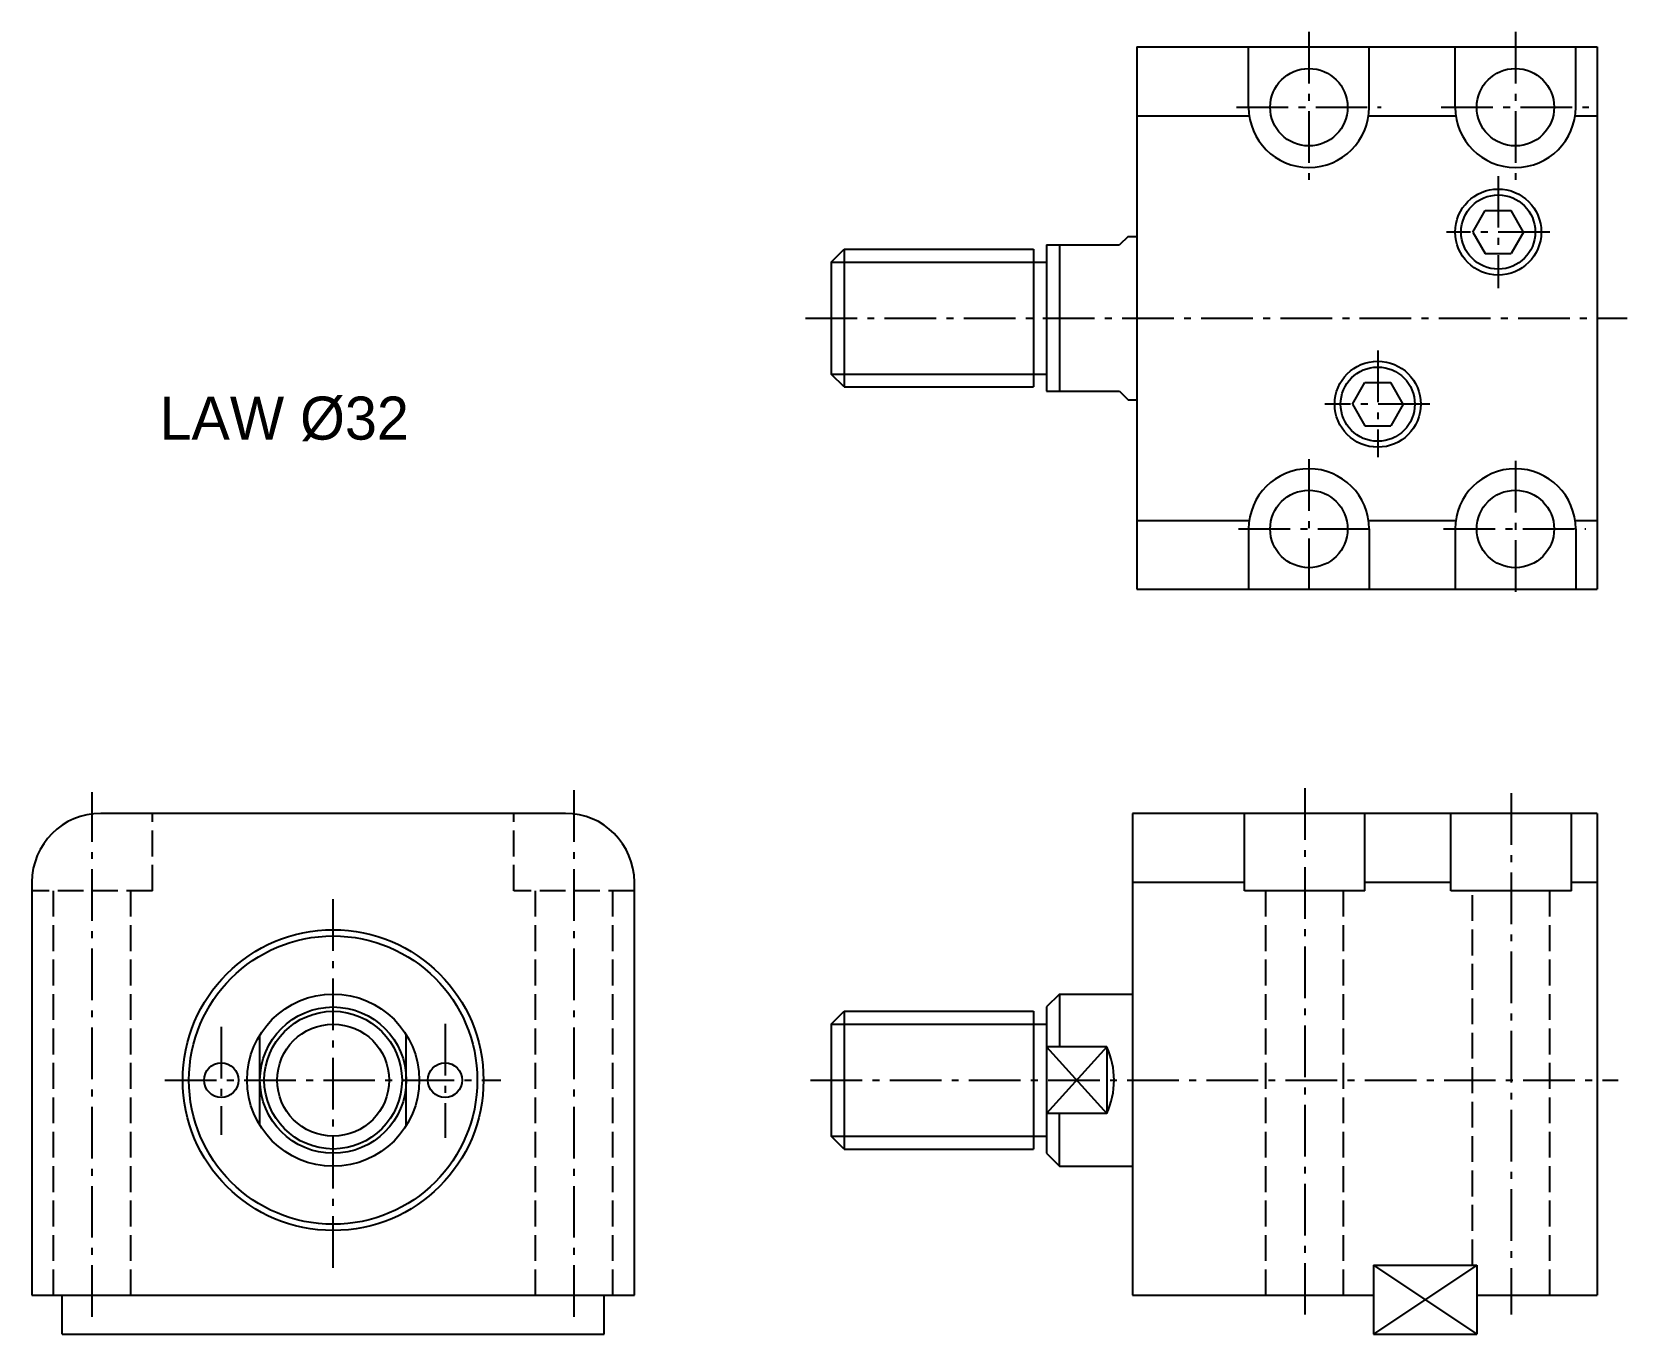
# Model space of a CAD drawing. Extents: x 392 to 578, y 185 to 336.
import ezdxf

# ---------------------------------------------------------------- set-up
doc = ezdxf.new("R2010")
doc.units = 0
doc.header["$MEASUREMENT"] = 0
doc.linetypes.add('DASHED', pattern=[4, 3, -1])
doc.linetypes.add('SCENTER', pattern=[9.2, 6, -1.2, 0.8, -1.2])
doc.layers.get('0').update_dxf_attribs({"linetype": 'CONTINUOUS'})
for name, color, linetype in [('CON', 2, 'CONTINUOUS'), ('DAS', 3, 'DASHED'), ('DIM', 7, 'CONTINUOUS'), ('SCEN', 1, 'SCENTER'), ('UTI', 7, 'CONTINUOUS')]:
    doc.layers.add(name, color=color, linetype=linetype)

# ---------------------------------------------------------------- blocks, each defined once
blk = doc.blocks.new('00000093')
at = {"layer": 'CON'}
for p, q in [((-2.95, 0), (-1.51, 2.5)), ((-1.51, 2.5), (1.51, 2.5)), ((2.95, 0), (1.51, 2.5)), ((2.95, 0), (1.51, -2.5)), ((-2.95, 0), (-1.51, -2.5)), ((-1.51, -2.5), (1.51, -2.5))]:
    blk.add_line(p, q, dxfattribs=at)
for radius in [5, 4.31]:
    blk.add_circle((0, 0), radius, dxfattribs=at)

msp = doc.modelspace()

# ---------------------------------------------------------------- linework, layer by layer
for p, q in [((548.31, 192.64), (560.31, 184.64)), ((560.31, 192.64), (548.31, 184.64))]:
    msp.add_line(p, q)
at = {"layer": 'CON'}
for p, q in [((520.8, 334.18), (520.8, 271.18)), ((520.8, 334.18), (574.31, 334.18)), ((533.8, 327.18), (533.8, 334.18)), ((547.8, 327.18), (547.8, 334.18)), ((557.8, 327.18), (557.8, 334.18)), ((571.8, 327.18), (571.8, 334.18)), ((574.31, 334.18), (574.31, 271.18)), ((520.8, 326.18), (533.87, 326.18)), ((547.72, 326.18), (557.87, 326.18)), ((571.72, 326.18), (574.31, 326.18)), ((519.8, 312.18), (518.8, 311.18)), ((519.8, 312.18), (520.8, 312.18)), ((485.31, 309.18), (486.81, 310.68)), ((486.81, 310.68), (486.81, 294.68)), ((486.81, 310.68), (508.81, 310.68)), ((508.81, 310.68), (508.81, 294.68)), ((510.31, 311.18), (510.31, 294.18)), ((510.31, 311.18), (518.8, 311.18)), ((511.81, 311.18), (511.81, 294.18)), ((485.31, 309.18), (485.31, 296.18)), ((508.81, 309.18), (510.31, 309.18)), ((486.81, 294.68), (485.31, 296.18)), ((508.81, 296.18), (510.31, 296.18)), ((486.81, 294.68), (508.81, 294.68)), ((510.31, 294.18), (518.8, 294.18)), ((518.8, 294.18), (519.8, 293.18)), ((519.8, 293.18), (520.8, 293.18)), ((520.8, 279.18), (533.87, 279.18)), ((533.8, 278.18), (533.8, 271.18)), ((547.72, 279.18), (557.87, 279.18)), ((547.8, 278.18), (547.8, 271.18)), ((557.8, 278.18), (557.8, 271.18)), ((571.72, 279.18), (574.31, 279.18)), ((571.8, 278.18), (571.8, 271.18)), ((520.8, 271.18), (574.31, 271.18)), ((454.43, 245.14), (400.43, 245.14)), ((520.31, 245.14), (520.31, 189.14)), ((574.31, 245.14), (520.31, 245.14)), ((533.31, 236.14), (533.31, 245.14)), ((547.31, 236.14), (547.31, 245.14)), ((557.31, 236.14), (557.31, 245.14)), ((571.31, 236.14), (571.31, 245.14)), ((574.31, 245.14), (574.31, 189.14)), ((392.43, 237.14), (392.43, 189.14)), ((462.43, 189.14), (462.43, 237.14)), ((520.31, 237.14), (533.31, 237.14)), ((547.31, 236.14), (533.31, 236.14)), ((547.31, 237.14), (557.31, 237.14)), ((571.31, 236.14), (557.31, 236.14)), ((571.31, 237.14), (574.31, 237.14)), ((511.81, 224.14), (510.31, 222.64)), ((510.31, 222.64), (510.31, 205.64)), ((511.81, 224.14), (520.31, 224.14)), ((511.81, 224.14), (511.81, 218.01)), ((485.31, 220.64), (486.81, 222.14)), ((485.31, 220.64), (485.31, 207.64)), ((486.81, 222.14), (508.81, 222.14)), ((486.81, 222.14), (486.81, 206.14)), ((508.81, 222.14), (508.81, 206.14)), ((508.81, 220.64), (510.31, 220.64)), ((418.93, 208.87), (418.93, 219.4)), ((435.93, 208.87), (435.93, 219.4)), ((517.31, 218.01), (510.31, 218.01)), ((517.31, 218.01), (517.31, 210.26)), ((517.31, 210.26), (510.31, 210.26)), ((511.81, 204.14), (511.81, 210.26)), ((486.81, 206.14), (485.31, 207.64)), ((508.81, 207.64), (510.31, 207.64)), ((486.81, 206.14), (508.81, 206.14)), ((510.31, 205.64), (511.81, 204.14)), ((511.81, 204.14), (520.31, 204.14)), ((548.31, 192.64), (548.31, 184.64)), ((548.31, 192.64), (560.31, 192.64)), ((560.31, 192.64), (560.31, 184.64)), ((392.43, 189.14), (462.43, 189.14)), ((395.93, 184.64), (395.93, 189.14)), ((458.93, 184.64), (458.93, 189.14)), ((520.31, 189.14), (548.31, 189.14)), ((560.31, 189.14), (574.31, 189.14)), ((395.93, 184.64), (458.93, 184.64)), ((548.31, 184.64), (560.31, 184.64))]:
    msp.add_line(p, q, dxfattribs=at)
for centre, radius in [((540.8, 327.18), 4.5), ((564.8, 327.18), 4.5), ((540.8, 278.18), 4.5), ((564.8, 278.18), 4.5), ((427.43, 214.14), 17.47), ((427.43, 214.14), 16.75), ((427.43, 214.14), 10), ((427.43, 214.14), 8.5), ((427.43, 214.14), 8), ((414.43, 214.14), 2), ((440.43, 214.14), 2)]:
    msp.add_circle(centre, radius, dxfattribs=at)
for centre, radius, start, end in [((540.8, 327.18), 7, 180, 0), ((564.8, 327.18), 7, 180, 0), ((540.8, 278.18), 7, 0, 180), ((564.8, 278.18), 7, 0, 180), ((400.43, 237.14), 8, 90, 180), ((454.43, 237.14), 8, 0, 90), ((508.91, 214.14), 9.25, 335.2404, 24.7596)]:
    msp.add_arc(centre, radius, start, end, dxfattribs=at)
at = {"layer": 'DAS'}
for p, q in [((406.43, 236.14), (406.43, 245.14)), ((448.43, 236.14), (448.43, 245.14)), ((406.43, 236.14), (392.43, 236.14)), ((394.93, 189.14), (394.93, 236.14)), ((403.93, 189.14), (403.93, 236.14)), ((462.43, 236.14), (448.43, 236.14)), ((450.93, 189.14), (450.93, 236.14)), ((459.93, 189.14), (459.93, 236.14)), ((535.81, 189.14), (535.81, 236.14)), ((544.81, 189.14), (544.81, 236.14)), ((559.81, 192.64), (559.81, 236.14)), ((568.81, 189.14), (568.81, 236.14))]:
    msp.add_line(p, q, dxfattribs=at)
at = {"layer": 'SCEN'}
for p, q in [((540.8, 335.93), (540.8, 318.21)), ((564.8, 335.93), (564.8, 318.27)), ((532.39, 327.18), (549.19, 327.18)), ((556.18, 327.18), (573.31, 327.18)), ((562.8, 319.19), (562.8, 306.15)), ((568.79, 312.68), (556.78, 312.68)), ((482.3, 302.68), (577.77, 302.68)), ((548.8, 298.92), (548.8, 286.54)), ((554.84, 292.68), (542.64, 292.68)), ((540.8, 286.28), (540.8, 269.97)), ((564.8, 286.09), (564.8, 270.03)), ((532.64, 278.18), (548.85, 278.18)), ((556.46, 278.18), (572.98, 278.18)), ((399.43, 186.64), (399.43, 247.61)), ((455.43, 186.64), (455.43, 247.92)), ((540.31, 248.08), (540.31, 186.9)), ((564.31, 247.48), (564.31, 186.9)), ((427.43, 192.35), (427.43, 235.5)), ((440.43, 220.67), (440.43, 207.45)), ((414.43, 220.33), (414.43, 207.79)), ((407.89, 214.14), (446.9, 214.14)), ((482.9, 214.14), (576.72, 214.14))]:
    msp.add_line(p, q, dxfattribs=at)
at = {"layer": 'UTI'}
for p, q in [((485.31, 309.18), (508.81, 309.18)), ((485.31, 296.18), (508.81, 296.18)), ((485.31, 220.64), (508.81, 220.64)), ((510.31, 218.01), (517.31, 210.26)), ((517.31, 218.01), (510.31, 210.26)), ((485.31, 207.64), (508.81, 207.64))]:
    msp.add_line(p, q, dxfattribs=at)
msp.add_circle((427.43, 214.14), 6.5, dxfattribs=at)

# ---------------------------------------------------------------- block references
at = {"layer": 'CON'}
for p in [(562.8, 312.68), (548.8, 292.68)]:
    msp.add_blockref('00000093', p, dxfattribs=at)

# ---------------------------------------------------------------- texts
at = {"layer": 'DIM', "insert": (407.25, 293.56), "char_height": 5, "width": 54.14, "attachment_point": 1}
msp.add_mtext('LAW %%C32', dxfattribs=at)

doc.saveas('drawing.dxf')
